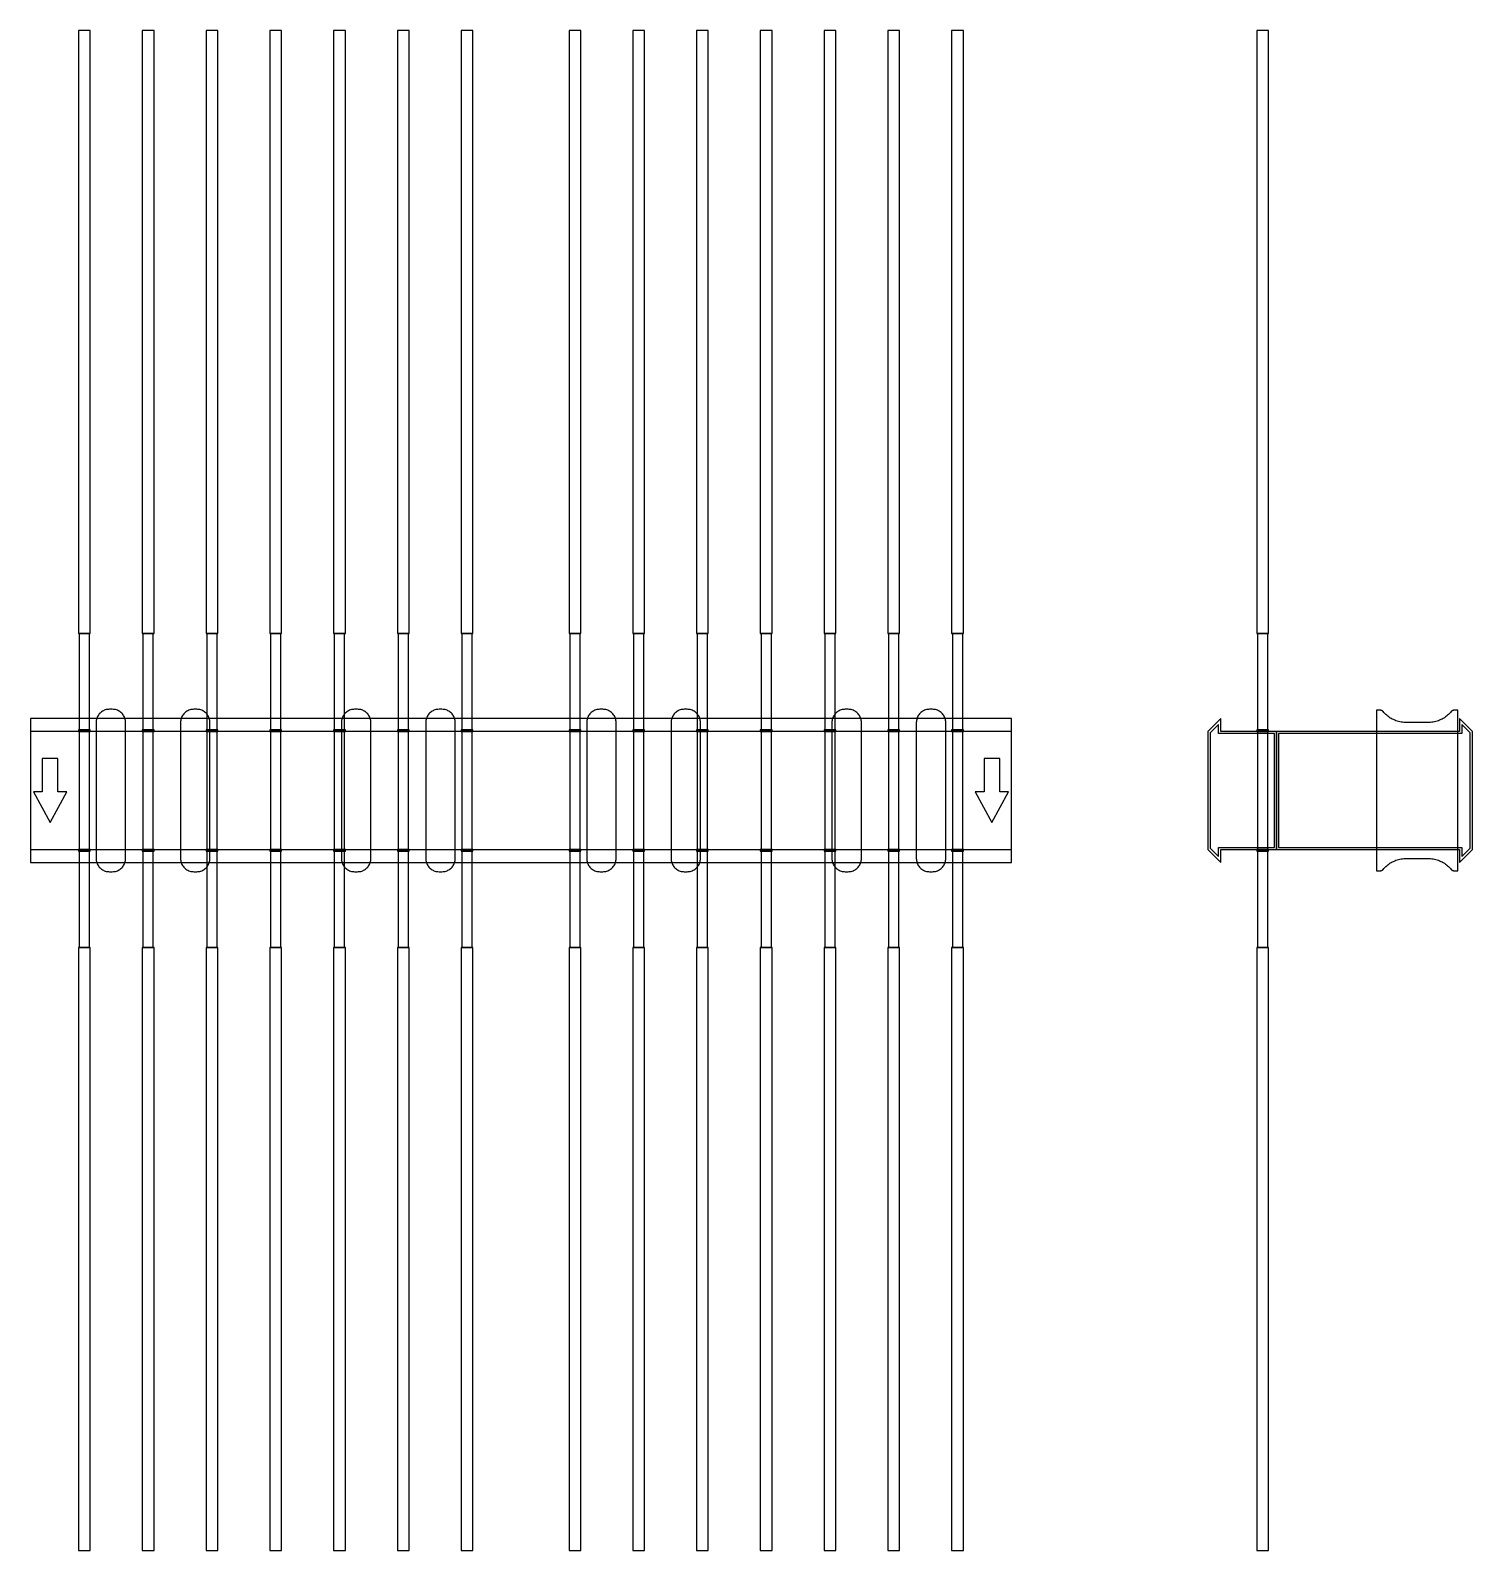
# Model space of a CAD drawing. Extents: x 0 to 1470, y -775 to 775.
import ezdxf

# ---------------------------------------------------------------- set-up
doc = ezdxf.new("R2010")
doc.units = 0
doc.layers.add('Halfen', color=7, linetype='CONTINUOUS')

msp = doc.modelspace()

# ---------------------------------------------------------------- linework, layer by layer
at = {"layer": 'Halfen', "color": 7}
for points in [[(61, 160), (61, 775), (49, 775), (49, 160)], [(126, 160), (126, 775), (114, 775), (114, 160)], [(191, 160), (191, 775), (179, 775), (179, 160)], [(256, 160), (256, 775), (244, 775), (244, 160)], [(321, 160), (321, 775), (309, 775), (309, 160)], [(386, 160), (386, 775), (374, 775), (374, 160)], [(451, 160), (451, 775), (439, 775), (439, 160)], [(561, 160), (561, 775), (549, 775), (549, 160)], [(626, 160), (626, 775), (614, 775), (614, 160)], [(691, 160), (691, 775), (679, 775), (679, 160)], [(756, 160), (756, 775), (744, 775), (744, 160)], [(821, 160), (821, 775), (809, 775), (809, 160)], [(886, 160), (886, 775), (874, 775), (874, 160)], [(951, 160), (951, 775), (939, 775), (939, 160)], [(1262, 160), (1262, 775), (1250, 775), (1250, 160)], [(60.25, 62), (60.25, 160), (49.75, 160), (49.75, 62)], [(125.25, 62), (125.25, 160), (114.75, 160), (114.75, 62)], [(190.25, 62), (190.25, 160), (179.75, 160), (179.75, 62)], [(255.25, 62), (255.25, 160), (244.75, 160), (244.75, 62)], [(320.25, 62), (320.25, 160), (309.75, 160), (309.75, 62)], [(385.25, 62), (385.25, 160), (374.75, 160), (374.75, 62)], [(450.25, 62), (450.25, 160), (439.75, 160), (439.75, 62)], [(560.25, 62), (560.25, 160), (549.75, 160), (549.75, 62)], [(625.25, 62), (625.25, 160), (614.75, 160), (614.75, 62)], [(690.25, 62), (690.25, 160), (679.75, 160), (679.75, 62)], [(755.25, 62), (755.25, 160), (744.75, 160), (744.75, 62)], [(820.25, 62), (820.25, 160), (809.75, 160), (809.75, 62)], [(885.25, 62), (885.25, 160), (874.75, 160), (874.75, 62)], [(950.25, 62), (950.25, 160), (939.75, 160), (939.75, 62)], [(1261.25, 62), (1261.25, 160), (1250.75, 160), (1250.75, 62)], [(97, -69.3), (97, -56.8), (97, 69.3), (96.958, 70.359), (96.834, 71.412), (96.627, 72.452), (96.339, 73.472), (95.972, 74.466), (95.529, 75.429), (95.011, 76.354), (94.422, 77.235), (93.765, 78.068), (93.046, 78.846), (92.268, 79.565), (91.435, 80.222), (90.554, 80.811), (89.629, 81.329), (88.666, 81.772), (87.672, 82.139), (86.652, 82.427), (85.612, 82.634), (84.559, 82.758), (83.5, 82.8), (80.5, 82.8), (79.441, 82.758), (78.388, 82.634), (77.348, 82.427), (76.328, 82.139), (75.334, 81.772), (74.371, 81.329), (73.446, 80.811), (72.565, 80.222), (71.732, 79.565), (70.954, 78.846), (70.235, 78.068), (69.578, 77.235), (68.989, 76.354), (68.471, 75.429), (68.028, 74.466), (67.661, 73.472), (67.373, 72.452), (67.166, 71.412), (67.042, 70.359), (67, 69.3), (67, -56.8), (67, -69.3), (67.042, -70.359), (67.166, -71.412), (67.373, -72.452), (67.661, -73.472), (68.028, -74.466), (68.471, -75.429), (68.989, -76.354), (69.578, -77.235), (70.235, -78.068), (70.954, -78.846), (71.732, -79.565), (72.565, -80.222), (73.446, -80.811), (74.371, -81.329), (75.334, -81.772), (76.328, -82.139), (77.348, -82.427), (78.388, -82.634), (79.441, -82.758), (80.5, -82.8), (83.5, -82.8), (84.559, -82.758), (85.612, -82.634), (86.652, -82.427), (87.672, -82.139), (88.666, -81.772), (89.629, -81.329), (90.554, -80.811), (91.435, -80.222), (92.268, -79.565), (93.046, -78.846), (93.765, -78.068), (94.422, -77.235), (95.011, -76.354), (95.529, -75.429), (95.972, -74.466), (96.339, -73.472), (96.627, -72.452), (96.834, -71.412), (96.958, -70.359), (97, -69.3)], [(183, -69.3), (183, -56.8), (183, 69.3), (182.958, 70.359), (182.834, 71.412), (182.627, 72.452), (182.339, 73.472), (181.972, 74.466), (181.529, 75.429), (181.011, 76.354), (180.422, 77.235), (179.765, 78.068), (179.046, 78.846), (178.268, 79.565), (177.435, 80.222), (176.554, 80.811), (175.629, 81.329), (174.666, 81.772), (173.672, 82.139), (172.652, 82.427), (171.612, 82.634), (170.559, 82.758), (169.5, 82.8), (166.5, 82.8), (165.441, 82.758), (164.388, 82.634), (163.348, 82.427), (162.328, 82.139), (161.334, 81.772), (160.371, 81.329), (159.446, 80.811), (158.565, 80.222), (157.732, 79.565), (156.954, 78.846), (156.235, 78.068), (155.578, 77.235), (154.989, 76.354), (154.471, 75.429), (154.028, 74.466), (153.661, 73.472), (153.373, 72.452), (153.166, 71.412), (153.042, 70.359), (153, 69.3), (153, -56.8), (153, -69.3), (153.042, -70.359), (153.166, -71.412), (153.373, -72.452), (153.661, -73.472), (154.028, -74.466), (154.471, -75.429), (154.989, -76.354), (155.578, -77.235), (156.235, -78.068), (156.954, -78.846), (157.732, -79.565), (158.565, -80.222), (159.446, -80.811), (160.371, -81.329), (161.334, -81.772), (162.328, -82.139), (163.348, -82.427), (164.388, -82.634), (165.441, -82.758), (166.5, -82.8), (169.5, -82.8), (170.559, -82.758), (171.612, -82.634), (172.652, -82.427), (173.672, -82.139), (174.666, -81.772), (175.629, -81.329), (176.554, -80.811), (177.435, -80.222), (178.268, -79.565), (179.046, -78.846), (179.765, -78.068), (180.422, -77.235), (181.011, -76.354), (181.529, -75.429), (181.972, -74.466), (182.339, -73.472), (182.627, -72.452), (182.834, -71.412), (182.958, -70.359), (183, -69.3)], [(347, -69.3), (347, -56.8), (347, 69.3), (346.958, 70.359), (346.834, 71.412), (346.627, 72.452), (346.339, 73.472), (345.972, 74.466), (345.529, 75.429), (345.011, 76.354), (344.422, 77.235), (343.765, 78.068), (343.046, 78.846), (342.268, 79.565), (341.435, 80.222), (340.554, 80.811), (339.629, 81.329), (338.666, 81.772), (337.672, 82.139), (336.652, 82.427), (335.612, 82.634), (334.559, 82.758), (333.5, 82.8), (330.5, 82.8), (329.441, 82.758), (328.388, 82.634), (327.348, 82.427), (326.328, 82.139), (325.334, 81.772), (324.371, 81.329), (323.446, 80.811), (322.565, 80.222), (321.732, 79.565), (320.954, 78.846), (320.235, 78.068), (319.578, 77.235), (318.989, 76.354), (318.471, 75.429), (318.028, 74.466), (317.661, 73.472), (317.373, 72.452), (317.166, 71.412), (317.042, 70.359), (317, 69.3), (317, -56.8), (317, -69.3), (317.042, -70.359), (317.166, -71.412), (317.373, -72.452), (317.661, -73.472), (318.028, -74.466), (318.471, -75.429), (318.989, -76.354), (319.578, -77.235), (320.235, -78.068), (320.954, -78.846), (321.732, -79.565), (322.565, -80.222), (323.446, -80.811), (324.371, -81.329), (325.334, -81.772), (326.328, -82.139), (327.348, -82.427), (328.388, -82.634), (329.441, -82.758), (330.5, -82.8), (333.5, -82.8), (334.559, -82.758), (335.612, -82.634), (336.652, -82.427), (337.672, -82.139), (338.666, -81.772), (339.629, -81.329), (340.554, -80.811), (341.435, -80.222), (342.268, -79.565), (343.046, -78.846), (343.765, -78.068), (344.422, -77.235), (345.011, -76.354), (345.529, -75.429), (345.972, -74.466), (346.339, -73.472), (346.627, -72.452), (346.834, -71.412), (346.958, -70.359), (347, -69.3)], [(433, -69.3), (433, -56.8), (433, 69.3), (432.958, 70.359), (432.834, 71.412), (432.627, 72.452), (432.339, 73.472), (431.972, 74.466), (431.529, 75.429), (431.011, 76.354), (430.422, 77.235), (429.765, 78.068), (429.046, 78.846), (428.268, 79.565), (427.435, 80.222), (426.554, 80.811), (425.629, 81.329), (424.666, 81.772), (423.672, 82.139), (422.652, 82.427), (421.612, 82.634), (420.559, 82.758), (419.5, 82.8), (416.5, 82.8), (415.441, 82.758), (414.388, 82.634), (413.348, 82.427), (412.328, 82.139), (411.334, 81.772), (410.371, 81.329), (409.446, 80.811), (408.565, 80.222), (407.732, 79.565), (406.954, 78.846), (406.235, 78.068), (405.578, 77.235), (404.989, 76.354), (404.471, 75.429), (404.028, 74.466), (403.661, 73.472), (403.373, 72.452), (403.166, 71.412), (403.042, 70.359), (403, 69.3), (403, -56.8), (403, -69.3), (403.042, -70.359), (403.166, -71.412), (403.373, -72.452), (403.661, -73.472), (404.028, -74.466), (404.471, -75.429), (404.989, -76.354), (405.578, -77.235), (406.235, -78.068), (406.954, -78.846), (407.732, -79.565), (408.565, -80.222), (409.446, -80.811), (410.371, -81.329), (411.334, -81.772), (412.328, -82.139), (413.348, -82.427), (414.388, -82.634), (415.441, -82.758), (416.5, -82.8), (419.5, -82.8), (420.559, -82.758), (421.612, -82.634), (422.652, -82.427), (423.672, -82.139), (424.666, -81.772), (425.629, -81.329), (426.554, -80.811), (427.435, -80.222), (428.268, -79.565), (429.046, -78.846), (429.765, -78.068), (430.422, -77.235), (431.011, -76.354), (431.529, -75.429), (431.972, -74.466), (432.339, -73.472), (432.627, -72.452), (432.834, -71.412), (432.958, -70.359), (433, -69.3)], [(597, -69.3), (597, -56.8), (597, 69.3), (596.958, 70.359), (596.834, 71.412), (596.627, 72.452), (596.339, 73.472), (595.972, 74.466), (595.529, 75.429), (595.011, 76.354), (594.422, 77.235), (593.765, 78.068), (593.046, 78.846), (592.268, 79.565), (591.435, 80.222), (590.554, 80.811), (589.629, 81.329), (588.666, 81.772), (587.672, 82.139), (586.652, 82.427), (585.612, 82.634), (584.559, 82.758), (583.5, 82.8), (580.5, 82.8), (579.441, 82.758), (578.388, 82.634), (577.348, 82.427), (576.328, 82.139), (575.334, 81.772), (574.371, 81.329), (573.446, 80.811), (572.565, 80.222), (571.732, 79.565), (570.954, 78.846), (570.235, 78.068), (569.578, 77.235), (568.989, 76.354), (568.471, 75.429), (568.028, 74.466), (567.661, 73.472), (567.373, 72.452), (567.166, 71.412), (567.042, 70.359), (567, 69.3), (567, -56.8), (567, -69.3), (567.042, -70.359), (567.166, -71.412), (567.373, -72.452), (567.661, -73.472), (568.028, -74.466), (568.471, -75.429), (568.989, -76.354), (569.578, -77.235), (570.235, -78.068), (570.954, -78.846), (571.732, -79.565), (572.565, -80.222), (573.446, -80.811), (574.371, -81.329), (575.334, -81.772), (576.328, -82.139), (577.348, -82.427), (578.388, -82.634), (579.441, -82.758), (580.5, -82.8), (583.5, -82.8), (584.559, -82.758), (585.612, -82.634), (586.652, -82.427), (587.672, -82.139), (588.666, -81.772), (589.629, -81.329), (590.554, -80.811), (591.435, -80.222), (592.268, -79.565), (593.046, -78.846), (593.765, -78.068), (594.422, -77.235), (595.011, -76.354), (595.529, -75.429), (595.972, -74.466), (596.339, -73.472), (596.627, -72.452), (596.834, -71.412), (596.958, -70.359), (597, -69.3)], [(683, -69.3), (683, -56.8), (683, 69.3), (682.958, 70.359), (682.834, 71.412), (682.627, 72.452), (682.339, 73.472), (681.972, 74.466), (681.529, 75.429), (681.011, 76.354), (680.422, 77.235), (679.765, 78.068), (679.046, 78.846), (678.268, 79.565), (677.435, 80.222), (676.554, 80.811), (675.629, 81.329), (674.666, 81.772), (673.672, 82.139), (672.652, 82.427), (671.612, 82.634), (670.559, 82.758), (669.5, 82.8), (666.5, 82.8), (665.441, 82.758), (664.388, 82.634), (663.348, 82.427), (662.328, 82.139), (661.334, 81.772), (660.371, 81.329), (659.446, 80.811), (658.565, 80.222), (657.732, 79.565), (656.954, 78.846), (656.235, 78.068), (655.578, 77.235), (654.989, 76.354), (654.471, 75.429), (654.028, 74.466), (653.661, 73.472), (653.373, 72.452), (653.166, 71.412), (653.042, 70.359), (653, 69.3), (653, -56.8), (653, -69.3), (653.042, -70.359), (653.166, -71.412), (653.373, -72.452), (653.661, -73.472), (654.028, -74.466), (654.471, -75.429), (654.989, -76.354), (655.578, -77.235), (656.235, -78.068), (656.954, -78.846), (657.732, -79.565), (658.565, -80.222), (659.446, -80.811), (660.371, -81.329), (661.334, -81.772), (662.328, -82.139), (663.348, -82.427), (664.388, -82.634), (665.441, -82.758), (666.5, -82.8), (669.5, -82.8), (670.559, -82.758), (671.612, -82.634), (672.652, -82.427), (673.672, -82.139), (674.666, -81.772), (675.629, -81.329), (676.554, -80.811), (677.435, -80.222), (678.268, -79.565), (679.046, -78.846), (679.765, -78.068), (680.422, -77.235), (681.011, -76.354), (681.529, -75.429), (681.972, -74.466), (682.339, -73.472), (682.627, -72.452), (682.834, -71.412), (682.958, -70.359), (683, -69.3)], [(847, -69.3), (847, -56.8), (847, 69.3), (846.958, 70.359), (846.834, 71.412), (846.627, 72.452), (846.339, 73.472), (845.972, 74.466), (845.529, 75.429), (845.011, 76.354), (844.422, 77.235), (843.765, 78.068), (843.046, 78.846), (842.268, 79.565), (841.435, 80.222), (840.554, 80.811), (839.629, 81.329), (838.666, 81.772), (837.672, 82.139), (836.652, 82.427), (835.612, 82.634), (834.559, 82.758), (833.5, 82.8), (830.5, 82.8), (829.441, 82.758), (828.388, 82.634), (827.348, 82.427), (826.328, 82.139), (825.334, 81.772), (824.371, 81.329), (823.446, 80.811), (822.565, 80.222), (821.732, 79.565), (820.954, 78.846), (820.235, 78.068), (819.578, 77.235), (818.989, 76.354), (818.471, 75.429), (818.028, 74.466), (817.661, 73.472), (817.373, 72.452), (817.166, 71.412), (817.042, 70.359), (817, 69.3), (817, -56.8), (817, -69.3), (817.042, -70.359), (817.166, -71.412), (817.373, -72.452), (817.661, -73.472), (818.028, -74.466), (818.471, -75.429), (818.989, -76.354), (819.578, -77.235), (820.235, -78.068), (820.954, -78.846), (821.732, -79.565), (822.565, -80.222), (823.446, -80.811), (824.371, -81.329), (825.334, -81.772), (826.328, -82.139), (827.348, -82.427), (828.388, -82.634), (829.441, -82.758), (830.5, -82.8), (833.5, -82.8), (834.559, -82.758), (835.612, -82.634), (836.652, -82.427), (837.672, -82.139), (838.666, -81.772), (839.629, -81.329), (840.554, -80.811), (841.435, -80.222), (842.268, -79.565), (843.046, -78.846), (843.765, -78.068), (844.422, -77.235), (845.011, -76.354), (845.529, -75.429), (845.972, -74.466), (846.339, -73.472), (846.627, -72.452), (846.834, -71.412), (846.958, -70.359), (847, -69.3)], [(933, -69.3), (933, -56.8), (933, 69.3), (932.958, 70.359), (932.834, 71.412), (932.627, 72.452), (932.339, 73.472), (931.972, 74.466), (931.529, 75.429), (931.011, 76.354), (930.422, 77.235), (929.765, 78.068), (929.046, 78.846), (928.268, 79.565), (927.435, 80.222), (926.554, 80.811), (925.629, 81.329), (924.666, 81.772), (923.672, 82.139), (922.652, 82.427), (921.612, 82.634), (920.559, 82.758), (919.5, 82.8), (916.5, 82.8), (915.441, 82.758), (914.388, 82.634), (913.348, 82.427), (912.328, 82.139), (911.334, 81.772), (910.371, 81.329), (909.446, 80.811), (908.565, 80.222), (907.732, 79.565), (906.954, 78.846), (906.235, 78.068), (905.578, 77.235), (904.989, 76.354), (904.471, 75.429), (904.028, 74.466), (903.661, 73.472), (903.373, 72.452), (903.166, 71.412), (903.042, 70.359), (903, 69.3), (903, -56.8), (903, -69.3), (903.042, -70.359), (903.166, -71.412), (903.373, -72.452), (903.661, -73.472), (904.028, -74.466), (904.471, -75.429), (904.989, -76.354), (905.578, -77.235), (906.235, -78.068), (906.954, -78.846), (907.732, -79.565), (908.565, -80.222), (909.446, -80.811), (910.371, -81.329), (911.334, -81.772), (912.328, -82.139), (913.348, -82.427), (914.388, -82.634), (915.441, -82.758), (916.5, -82.8), (919.5, -82.8), (920.559, -82.758), (921.612, -82.634), (922.652, -82.427), (923.672, -82.139), (924.666, -81.772), (925.629, -81.329), (926.554, -80.811), (927.435, -80.222), (928.268, -79.565), (929.046, -78.846), (929.765, -78.068), (930.422, -77.235), (931.011, -76.354), (931.529, -75.429), (931.972, -74.466), (932.339, -73.472), (932.627, -72.452), (932.834, -71.412), (932.958, -70.359), (933, -69.3)], [(1455, -81.8), (1455, 81.8), (1451, 81.8), (1450.846, 81.797), (1450.691, 81.786), (1450.538, 81.769), (1450.385, 81.746), (1450.234, 81.715), (1450.084, 81.678), (1449.936, 81.634), (1449.789, 81.584), (1449.646, 81.527), (1449.505, 81.464), (1449.366, 81.395), (1449.231, 81.32), (1449.1, 81.239), (1448.972, 81.153), (1448.848, 81.06), (1448.728, 80.963), (1448.613, 80.86), (1448.502, 80.752), (1448.397, 80.639), (1448.296, 80.522), (1447.41, 79.491), (1446.479, 78.5), (1445.505, 77.551), (1444.491, 76.646), (1443.437, 75.787), (1442.347, 74.975), (1441.222, 74.211), (1440.064, 73.499), (1438.876, 72.838), (1437.66, 72.23), (1436.418, 71.676), (1435.153, 71.178), (1433.867, 70.736), (1432.563, 70.351), (1431.243, 70.024), (1429.911, 69.756), (1428.567, 69.547), (1427.216, 69.397), (1425.859, 69.307), (1424.5, 69.277), (1402.5, 69.277), (1401.141, 69.307), (1399.784, 69.397), (1398.433, 69.547), (1397.089, 69.756), (1395.757, 70.024), (1394.437, 70.351), (1393.133, 70.736), (1391.847, 71.178), (1390.582, 71.676), (1389.34, 72.23), (1388.124, 72.838), (1386.936, 73.499), (1385.778, 74.211), (1384.653, 74.975), (1383.563, 75.787), (1382.509, 76.646), (1381.495, 77.551), (1380.521, 78.5), (1379.59, 79.491), (1378.704, 80.522), (1378.603, 80.639), (1378.498, 80.752), (1378.387, 80.86), (1378.272, 80.963), (1378.152, 81.06), (1378.028, 81.153), (1377.9, 81.239), (1377.769, 81.32), (1377.634, 81.395), (1377.495, 81.464), (1377.354, 81.527), (1377.211, 81.584), (1377.064, 81.634), (1376.916, 81.678), (1376.766, 81.715), (1376.615, 81.746), (1376.462, 81.769), (1376.309, 81.786), (1376.154, 81.797), (1376, 81.8), (1372, 81.8), (1372, -81.8), (1376, -81.8), (1376.154, -81.797), (1376.309, -81.786), (1376.462, -81.769), (1376.615, -81.746), (1376.766, -81.715), (1376.916, -81.678), (1377.064, -81.634), (1377.211, -81.584), (1377.354, -81.527), (1377.495, -81.464), (1377.634, -81.395), (1377.769, -81.32), (1377.9, -81.239), (1378.028, -81.153), (1378.152, -81.06), (1378.272, -80.963), (1378.387, -80.86), (1378.498, -80.752), (1378.603, -80.639), (1378.704, -80.522), (1379.59, -79.491), (1380.521, -78.5), (1381.495, -77.551), (1382.509, -76.646), (1383.563, -75.787), (1384.653, -74.975), (1385.778, -74.211), (1386.936, -73.499), (1388.124, -72.838), (1389.34, -72.23), (1390.582, -71.676), (1391.847, -71.178), (1393.133, -70.736), (1394.437, -70.351), (1395.757, -70.024), (1397.089, -69.756), (1398.433, -69.547), (1399.784, -69.397), (1401.141, -69.307), (1402.5, -69.277), (1424.5, -69.277), (1425.859, -69.307), (1427.216, -69.397), (1428.567, -69.547), (1429.911, -69.756), (1431.243, -70.024), (1432.563, -70.351), (1433.867, -70.736), (1435.153, -71.178), (1436.418, -71.676), (1437.66, -72.23), (1438.876, -72.838), (1440.064, -73.499), (1441.222, -74.211), (1442.347, -74.975), (1443.437, -75.787), (1444.491, -76.646), (1445.505, -77.551), (1446.479, -78.5), (1447.41, -79.491), (1448.296, -80.522), (1448.397, -80.639), (1448.502, -80.752), (1448.613, -80.86), (1448.728, -80.963), (1448.848, -81.06), (1448.972, -81.153), (1449.1, -81.239), (1449.231, -81.32), (1449.366, -81.395), (1449.505, -81.464), (1449.646, -81.527), (1449.789, -81.584), (1449.936, -81.634), (1450.084, -81.678), (1450.234, -81.715), (1450.385, -81.746), (1450.538, -81.769), (1450.691, -81.786), (1450.846, -81.797), (1451, -81.8)], [(0, -73.5), (1000, -73.5), (1000, 73.5), (0, 73.5)], [(61, 60), (61, 62), (49, 62), (49, 60)], [(126, 60), (126, 62), (114, 62), (114, 60)], [(191, 60), (191, 62), (179, 62), (179, 60)], [(256, 60), (256, 62), (244, 62), (244, 60)], [(321, 60), (321, 62), (309, 62), (309, 60)], [(386, 60), (386, 62), (374, 62), (374, 60)], [(451, 60), (451, 62), (439, 62), (439, 60)], [(561, 60), (561, 62), (549, 62), (549, 60)], [(626, 60), (626, 62), (614, 62), (614, 60)], [(691, 60), (691, 62), (679, 62), (679, 60)], [(756, 60), (756, 62), (744, 62), (744, 60)], [(821, 60), (821, 62), (809, 62), (809, 60)], [(886, 60), (886, 62), (874, 62), (874, 60)], [(951, 60), (951, 62), (939, 62), (939, 60)], [(1270, -60), (1270, 60), (1213.5, 60), (1213.5, 73.5), (1200, 60), (1200, -60), (1213.5, -73.5), (1213.5, -60)], [(1268, -58), (1268, 58), (1211, 58), (1211, 67.25), (1202.5, 58.75), (1202.5, -58.75), (1211, -67.25), (1211, -58)], [(1262, 60), (1262, 62), (1250, 62), (1250, 60)], [(1470, -60), (1470, 60), (1456.5, 73.5), (1456.5, 60), (1270, 60), (1270, -60), (1456.5, -60), (1456.5, -73.5)], [(1467.5, -58.75), (1467.5, 58.75), (1459, 67.25), (1459, 58), (1272, 58), (1272, -58), (1459, -58), (1459, -67.25)], [(0, -60), (1000, -60), (1000, 60), (0, 60)], [(60.25, -60), (60.25, 60), (49.75, 60), (49.75, -60)], [(125.25, -60), (125.25, 60), (114.75, 60), (114.75, -60)], [(190.25, -60), (190.25, 60), (179.75, 60), (179.75, -60)], [(255.25, -60), (255.25, 60), (244.75, 60), (244.75, -60)], [(320.25, -60), (320.25, 60), (309.75, 60), (309.75, -60)], [(385.25, -60), (385.25, 60), (374.75, 60), (374.75, -60)], [(450.25, -60), (450.25, 60), (439.75, 60), (439.75, -60)], [(560.25, -60), (560.25, 60), (549.75, 60), (549.75, -60)], [(625.25, -60), (625.25, 60), (614.75, 60), (614.75, -60)], [(690.25, -60), (690.25, 60), (679.75, 60), (679.75, -60)], [(755.25, -60), (755.25, 60), (744.75, 60), (744.75, -60)], [(820.25, -60), (820.25, 60), (809.75, 60), (809.75, -60)], [(885.25, -60), (885.25, 60), (874.75, 60), (874.75, -60)], [(950.25, -60), (950.25, 60), (939.75, 60), (939.75, -60)], [(1261.25, -60), (1261.25, 60), (1250.75, 60), (1250.75, -60)], [(20, -32.5), (37, -1.5), (28, -1.5), (28, 32.5), (12, 32.5), (12, -1.5), (3, -1.5)], [(980, -32.5), (997, -1.5), (988, -1.5), (988, 32.5), (972, 32.5), (972, -1.5), (963, -1.5)], [(61, -62), (61, -60), (49, -60), (49, -62)], [(60.25, -160), (60.25, -62), (49.75, -62), (49.75, -160)], [(126, -62), (126, -60), (114, -60), (114, -62)], [(125.25, -160), (125.25, -62), (114.75, -62), (114.75, -160)], [(191, -62), (191, -60), (179, -60), (179, -62)], [(190.25, -160), (190.25, -62), (179.75, -62), (179.75, -160)], [(256, -62), (256, -60), (244, -60), (244, -62)], [(255.25, -160), (255.25, -62), (244.75, -62), (244.75, -160)], [(321, -62), (321, -60), (309, -60), (309, -62)], [(320.25, -160), (320.25, -62), (309.75, -62), (309.75, -160)], [(386, -62), (386, -60), (374, -60), (374, -62)], [(385.25, -160), (385.25, -62), (374.75, -62), (374.75, -160)], [(451, -62), (451, -60), (439, -60), (439, -62)], [(450.25, -160), (450.25, -62), (439.75, -62), (439.75, -160)], [(561, -62), (561, -60), (549, -60), (549, -62)], [(560.25, -160), (560.25, -62), (549.75, -62), (549.75, -160)], [(626, -62), (626, -60), (614, -60), (614, -62)], [(625.25, -160), (625.25, -62), (614.75, -62), (614.75, -160)], [(691, -62), (691, -60), (679, -60), (679, -62)], [(690.25, -160), (690.25, -62), (679.75, -62), (679.75, -160)], [(756, -62), (756, -60), (744, -60), (744, -62)], [(755.25, -160), (755.25, -62), (744.75, -62), (744.75, -160)], [(821, -62), (821, -60), (809, -60), (809, -62)], [(820.25, -160), (820.25, -62), (809.75, -62), (809.75, -160)], [(886, -62), (886, -60), (874, -60), (874, -62)], [(885.25, -160), (885.25, -62), (874.75, -62), (874.75, -160)], [(951, -62), (951, -60), (939, -60), (939, -62)], [(950.25, -160), (950.25, -62), (939.75, -62), (939.75, -160)], [(1262, -62), (1262, -60), (1250, -60), (1250, -62)], [(1261.25, -160), (1261.25, -62), (1250.75, -62), (1250.75, -160)], [(61, -775), (61, -160), (49, -160), (49, -775)], [(126, -775), (126, -160), (114, -160), (114, -775)], [(191, -775), (191, -160), (179, -160), (179, -775)], [(256, -775), (256, -160), (244, -160), (244, -775)], [(321, -775), (321, -160), (309, -160), (309, -775)], [(386, -775), (386, -160), (374, -160), (374, -775)], [(451, -775), (451, -160), (439, -160), (439, -775)], [(561, -775), (561, -160), (549, -160), (549, -775)], [(626, -775), (626, -160), (614, -160), (614, -775)], [(691, -775), (691, -160), (679, -160), (679, -775)], [(756, -775), (756, -160), (744, -160), (744, -775)], [(821, -775), (821, -160), (809, -160), (809, -775)], [(886, -775), (886, -160), (874, -160), (874, -775)], [(951, -775), (951, -160), (939, -160), (939, -775)], [(1262, -775), (1262, -160), (1250, -160), (1250, -775)]]:
    msp.add_lwpolyline(points, close=True, dxfattribs=at)

doc.saveas('drawing.dxf')
